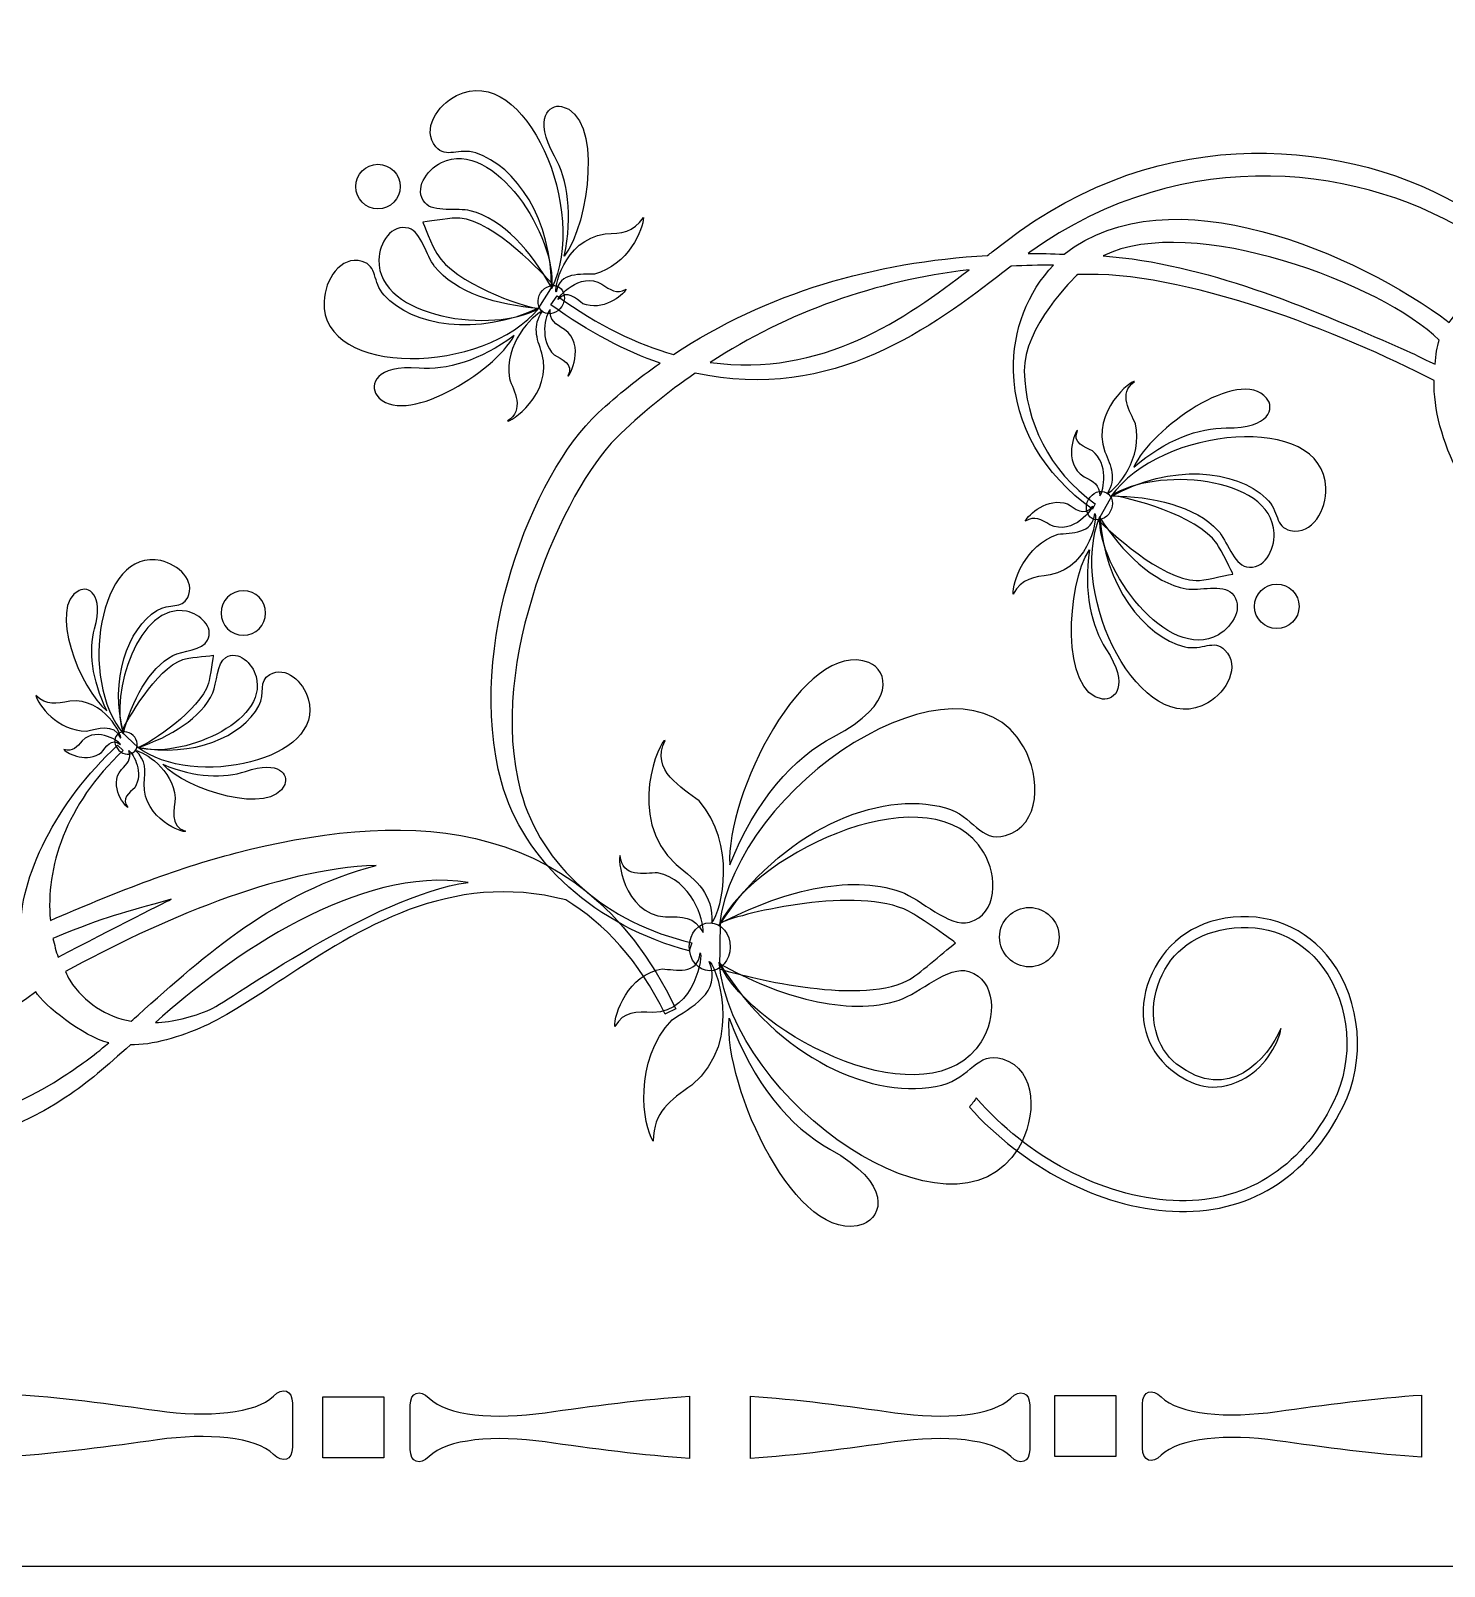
# Model space of a CAD drawing. Header units: millimetres. Extents: x -106 to 106, y -106 to 106.
# Drawn here: x -83.36 to -58.13, y -105.66 to -78.25 of the extents above; entities that cross this region are included whole.
import ezdxf

# ---------------------------------------------------------------- set-up
doc = ezdxf.new("R2010")
doc.units = ezdxf.units.MM
doc.header["$MEASUREMENT"] = 0
doc.layers.add('layer 1', color=7, linetype='Continuous')

msp = doc.modelspace()

# ---------------------------------------------------------------- linework, layer by layer
at = {"layer": 'layer 1', "color": 7}
msp.add_open_spline([(105.6569, -105.6569), (105.6569, -105.6569), (-106.0097, -105.6569), (-106.0097, -105.6569), (-106.0097, -105.6569), (-106.0097, -105.6569), (-106.0097, 106.0097), (-106.0097, 106.0097), (-106.0097, 106.0097), (-106.0097, 106.0097), (105.6569, 106.0097), (105.6569, 106.0097), (105.6569, 106.0097), (105.6569, 106.0097), (105.6569, -105.6569), (105.6569, -105.6569)], degree=3, knots=[0, 0, 0, 0, 0.2, 0.2, 0.2, 0.2, 0.4, 0.4, 0.4, 0.4, 0.6, 0.6, 0.6, 0.6, 1, 1, 1, 1], dxfattribs=at)
at = {"layer": 'layer 1', "color": 250}
for points, knots in [([(-74.0686, -82.8569), (-73.3783, -81.4954), (-74.5372, -78.79), (-75.76, -79.4097), (-75.76, -79.4097), (-76.1045, -79.5834), (-76.3896, -80.0192), (-76.129, -80.3251), (-76.129, -80.3251), (-75.9397, -80.548), (-75.7249, -80.3334), (-75.4165, -80.4347), (-75.4165, -80.4347), (-74.7029, -80.6655), (-74.0493, -81.6311), (-74.0686, -82.8569)], [0, 0, 0, 0, 0.2, 0.2, 0.2, 0.2, 0.4, 0.4, 0.4, 0.4, 0.6, 0.6, 0.6, 0.6, 1, 1, 1, 1]), ([(-73.8392, -82.2792), (-73.3857, -81.6883), (-73.1448, -79.7605), (-73.8868, -79.6051), (-73.8868, -79.6051), (-74.1022, -79.5599), (-74.3954, -79.8018), (-74.0113, -80.4926), (-74.0113, -80.4926), (-73.7765, -80.9142), (-73.6806, -81.5412), (-73.8392, -82.2792)], [0, 0, 0, 0, 0.25, 0.25, 0.25, 0.25, 0.5, 0.5, 0.5, 0.5, 1, 1, 1, 1]), ([(-46.6119, -83.1618), (-46.6774, -83.1291), (-46.7416, -83.0963), (-46.804, -83.0633), (-46.804, -83.0633), (-47.2713, -84.0269), (-47.8815, -84.6777), (-48.5756, -85.1024), (-48.5756, -85.1024), (-50.6378, -85.6402), (-52.2839, -84.5674), (-53.6086, -83.7016), (-53.6086, -83.7016), (-54.0695, -83.3995), (-54.6605, -83.0102), (-55.0286, -82.8483), (-55.0286, -82.8483), (-55.4593, -82.6585), (-55.9603, -82.5031), (-56.3462, -82.5186), (-56.3462, -82.5186), (-56.7741, -82.1345), (-57.101, -81.8434), (-57.4977, -81.5819), (-57.4977, -81.5819), (-59.5348, -80.238), (-62.8645, -79.7935), (-65.711, -81.832), (-65.711, -81.832), (-65.711, -81.832), (-66.1992, -82.1982), (-66.1992, -82.1982), (-66.1992, -82.1982), (-66.2255, -82.2192), (-66.2547, -82.242), (-66.2822, -82.2633), (-66.2822, -82.2633), (-68.3122, -82.3829), (-70.2139, -82.9234), (-71.8888, -84.032), (-71.8888, -84.032), (-72.5368, -83.8474), (-73.227, -83.5194), (-73.9653, -82.9875), (-73.9653, -82.9875), (-73.9653, -82.9875), (-74.078, -83.1432), (-74.078, -83.1432), (-74.078, -83.1432), (-73.3906, -83.6393), (-72.7405, -83.9724), (-72.1258, -84.1857), (-72.1258, -84.1857), (-72.507, -84.4537), (-72.8792, -84.7435), (-73.2341, -85.0745), (-73.2341, -85.0745), (-74.4047, -86.168), (-75.6152, -89.2417), (-74.9604, -91.6581), (-74.9604, -91.6581), (-74.5778, -93.0706), (-73.253, -94.2468), (-71.6102, -94.6732), (-71.6102, -94.6732), (-71.6102, -94.6732), (-71.5625, -94.5286), (-71.5625, -94.5286), (-71.5625, -94.5286), (-73.0735, -94.182), (-74.2535, -93.1674), (-74.6171, -91.8269), (-74.6171, -91.8269), (-75.2431, -89.5159), (-73.828, -86.4353), (-72.9125, -85.5244), (-72.9125, -85.5244), (-72.472, -85.0866), (-71.9954, -84.7086), (-71.5007, -84.3634), (-71.5007, -84.3634), (-69.0479, -84.9068), (-67.2201, -83.5015), (-66.009, -82.5682), (-66.009, -82.5682), (-66.009, -82.5682), (-65.8593, -82.4555), (-65.8593, -82.4555), (-65.8593, -82.4555), (-65.6104, -82.4414), (-65.3586, -82.438), (-65.1059, -82.4387), (-65.1059, -82.4387), (-65.56, -82.9086), (-65.8363, -83.6003), (-65.8185, -84.3279), (-65.8185, -84.3279), (-65.7952, -85.3009), (-65.2892, -86.1573), (-64.4081, -86.7943), (-64.4081, -86.7943), (-64.4081, -86.7943), (-64.36, -86.6985), (-64.36, -86.6985), (-64.36, -86.6985), (-65.1905, -86.0967), (-65.6032, -85.2337), (-65.6259, -84.3228), (-65.6259, -84.3228), (-65.6445, -83.5576), (-64.7316, -82.6461), (-64.6699, -82.6065), (-64.6699, -82.6065), (-62.7965, -82.5186), (-59.9567, -83.641), (-58.3075, -84.4975), (-58.3075, -84.4975), (-58.3411, -85.5086), (-57.6667, -86.846), (-56.5805, -87.8619), (-56.5805, -87.8619), (-56.5805, -87.8619), (-56.4782, -87.7675), (-56.4782, -87.7675), (-56.4782, -87.7675), (-57.5113, -86.8019), (-57.8648, -85.6667), (-57.7764, -84.7376), (-57.7764, -84.7376), (-56.6881, -85.2047), (-55.5464, -85.6643), (-54.4569, -85.943), (-54.4569, -85.943), (-51.7589, -86.6327), (-48.3789, -86.8539), (-46.6119, -83.1618)], [0, 0, 0, 0, 0.0285714, 0.0285714, 0.0285714, 0.0285714, 0.0571429, 0.0571429, 0.0571429, 0.0571429, 0.0857143, 0.0857143, 0.0857143, 0.0857143, 0.1142857, 0.1142857, 0.1142857, 0.1142857, 0.1428571, 0.1428571, 0.1428571, 0.1428572, 0.1714286, 0.1714286, 0.1714286, 0.1714286, 0.2, 0.2, 0.2, 0.2, 0.2285714, 0.2285714, 0.2285714, 0.2285714, 0.2571429, 0.2571429, 0.2571429, 0.2571429, 0.2857143, 0.2857143, 0.2857143, 0.2857143, 0.3142857, 0.3142857, 0.3142857, 0.3142857, 0.3428571, 0.3428571, 0.3428571, 0.3428572, 0.3714286, 0.3714286, 0.3714286, 0.3714286, 0.4, 0.4, 0.4, 0.4, 0.4285714, 0.4285714, 0.4285714, 0.4285714, 0.4571429, 0.4571429, 0.4571429, 0.4571429, 0.4857143, 0.4857143, 0.4857143, 0.4857143, 0.5142857, 0.5142857, 0.5142857, 0.5142857, 0.5428571, 0.5428571, 0.5428571, 0.5428572, 0.5714286, 0.5714286, 0.5714286, 0.5714286, 0.6, 0.6, 0.6, 0.6, 0.6285714, 0.6285714, 0.6285714, 0.6285714, 0.6571429, 0.6571429, 0.6571429, 0.6571429, 0.6857143, 0.6857143, 0.6857143, 0.6857143, 0.7142857, 0.7142857, 0.7142857, 0.7142857, 0.7428571, 0.7428571, 0.7428571, 0.7428572, 0.7714286, 0.7714286, 0.7714286, 0.7714286, 0.8, 0.8, 0.8, 0.8, 0.8285714, 0.8285714, 0.8285714, 0.8285714, 0.8571429, 0.8571429, 0.8571429, 0.8571429, 0.8857143, 0.8857143, 0.8857143, 0.8857143, 0.9142857, 0.9142857, 0.9142857, 0.9142857, 0.9428571, 0.9428571, 0.9428571, 0.9428572, 1, 1, 1, 1]), ([(-74.0628, -82.8428), (-73.9674, -81.9426), (-75.0872, -80.1546), (-76.0306, -80.6066), (-76.0306, -80.6066), (-76.3054, -80.7382), (-76.5288, -81.0851), (-76.3226, -81.3276), (-76.3226, -81.3276), (-76.1736, -81.5033), (-75.7399, -81.411), (-75.5151, -81.4651), (-75.5151, -81.4651), (-74.9358, -81.6087), (-74.4166, -82.1993), (-74.0628, -82.8428)], [0, 0, 0, 0, 0.2, 0.2, 0.2, 0.2, 0.4, 0.4, 0.4, 0.4, 0.6, 0.6, 0.6, 0.6, 1, 1, 1, 1]), ([(-56.7348, -82.5534), (-56.7348, -82.5534), (-56.7348, -82.5534), (-56.7348, -82.5534), (-56.7348, -82.5534), (-57.1899, -82.6629), (-57.9012, -83.23), (-58.0381, -83.4594), (-58.0381, -83.4594), (-59.6737, -82.2364), (-63.0402, -80.7547), (-64.9148, -82.2426), (-64.9148, -82.2426), (-65.1286, -82.2364), (-65.3446, -82.2254), (-65.5565, -82.2272), (-65.5565, -82.2272), (-65.5565, -82.2272), (-65.5267, -82.2051), (-65.5267, -82.2051), (-65.5267, -82.2051), (-62.7542, -80.2207), (-59.5131, -80.652), (-57.532, -81.9598), (-57.532, -81.9598), (-57.2535, -82.1441), (-57.0323, -82.2943), (-56.7348, -82.5534)], [0, 0, 0, 0, 0.125, 0.125, 0.125, 0.125, 0.25, 0.25, 0.25, 0.25, 0.375, 0.375, 0.375, 0.375, 0.5, 0.5, 0.5, 0.5, 0.625, 0.625, 0.625, 0.625, 0.75, 0.75, 0.75, 0.75, 1, 1, 1, 1]), ([(-76.7663, -81.0341), (-76.7663, -80.8147), (-76.9441, -80.6366), (-77.1637, -80.6366), (-77.1637, -80.6366), (-77.3833, -80.6366), (-77.5615, -80.8147), (-77.5615, -81.0341), (-77.5615, -81.0341), (-77.5615, -81.2532), (-77.3833, -81.4317), (-77.1637, -81.4317), (-77.1637, -81.4317), (-76.9441, -81.4317), (-76.7663, -81.2532), (-76.7663, -81.0341)], [0, 0, 0, 0, 0.2, 0.2, 0.2, 0.2, 0.4, 0.4, 0.4, 0.4, 0.6, 0.6, 0.6, 0.6, 1, 1, 1, 1]), ([(-74.3046, -83.2145), (-74.5992, -83.1683), (-75.7908, -82.7636), (-76.1145, -82.2306), (-76.1145, -82.2306), (-76.1827, -82.1179), (-76.3662, -81.6739), (-76.3629, -81.669), (-76.3629, -81.669), (-76.175, -81.6497), (-75.8396, -81.5857), (-75.7016, -81.5981), (-75.7016, -81.5981), (-75.0832, -81.6577), (-74.2082, -82.5954), (-74.0335, -82.7935), (-74.0335, -82.7935), (-74.0335, -82.7935), (-74.3046, -83.2145), (-74.3046, -83.2145)], [0, 0, 0, 0, 0.1666667, 0.1666667, 0.1666667, 0.1666667, 0.3333333, 0.3333333, 0.3333333, 0.3333333, 0.5, 0.5, 0.5, 0.5, 0.6666667, 0.6666667, 0.6666667, 0.6666667, 1, 1, 1, 1]), ([(-73.9815, -82.9199), (-73.9269, -82.5527), (-73.5322, -82.6065), (-73.3012, -82.5954), (-73.3012, -82.5954), (-72.6987, -82.4459), (-72.4219, -81.7841), (-72.4257, -81.5867), (-72.4257, -81.5867), (-72.6023, -81.8565), (-72.8117, -81.8637), (-73.1078, -81.8809), (-73.1078, -81.8809), (-73.8643, -81.9781), (-74.0328, -82.9107), (-73.9815, -82.9199)], [0, 0, 0, 0, 0.2, 0.2, 0.2, 0.2, 0.4, 0.4, 0.4, 0.4, 0.6, 0.6, 0.6, 0.6, 1, 1, 1, 1]), ([(-64.217, -82.2705), (-64.217, -82.2705), (-64.217, -82.2705), (-64.217, -82.2705), (-64.217, -82.2705), (-62.6306, -81.4916), (-59.2265, -82.7835), (-58.2193, -83.773), (-58.2193, -83.773), (-58.2589, -83.8928), (-58.2767, -84.0427), (-58.2899, -84.2015), (-58.2899, -84.2015), (-58.5643, -84.0851), (-58.6308, -84.0341), (-58.9014, -83.917), (-58.9014, -83.917), (-60.6092, -83.1752), (-62.3743, -82.4132), (-64.217, -82.2705)], [0, 0, 0, 0, 0.1666667, 0.1666667, 0.1666667, 0.1666667, 0.3333333, 0.3333333, 0.3333333, 0.3333333, 0.5, 0.5, 0.5, 0.5, 0.6666667, 0.6666667, 0.6666667, 0.6666667, 1, 1, 1, 1]), ([(-74.2989, -83.2097), (-75.0794, -83.6699), (-77.1708, -83.3899), (-77.1491, -82.3433), (-77.1491, -82.3433), (-77.143, -82.0401), (-76.9198, -81.6918), (-76.6137, -81.7796), (-76.6137, -81.7796), (-76.3917, -81.8427), (-76.2975, -82.2757), (-76.1541, -82.4583), (-76.1541, -82.4583), (-75.7841, -82.9265), (-75.0307, -83.1539), (-74.2989, -83.2097)], [0, 0, 0, 0, 0.2, 0.2, 0.2, 0.2, 0.4, 0.4, 0.4, 0.4, 0.6, 0.6, 0.6, 0.6, 1, 1, 1, 1]), ([(-74.2884, -83.199), (-75.2422, -84.3907), (-78.1847, -84.4551), (-78.1271, -83.0853), (-78.1271, -83.0853), (-78.1111, -82.6998), (-77.8329, -82.2602), (-77.4464, -82.3708), (-77.4464, -82.3708), (-77.1649, -82.4504), (-77.271, -82.7353), (-77.0523, -82.974), (-77.0523, -82.974), (-76.5465, -83.5277), (-75.3966, -83.7237), (-74.2884, -83.199)], [0, 0, 0, 0, 0.2, 0.2, 0.2, 0.2, 0.4, 0.4, 0.4, 0.4, 0.6, 0.6, 0.6, 0.6, 1, 1, 1, 1]), ([(-73.9472, -83.0522), (-73.7951, -82.8555), (-73.6215, -83.0405), (-73.5043, -83.1249), (-73.5043, -83.1249), (-73.1598, -83.2689), (-72.7978, -82.9851), (-72.7326, -82.8659), (-72.7326, -82.8659), (-72.9106, -82.9575), (-73.015, -82.88), (-73.1657, -82.7746), (-73.1657, -82.7746), (-73.5689, -82.5389), (-73.9699, -83.0268), (-73.9472, -83.0522)], [0, 0, 0, 0, 0.2, 0.2, 0.2, 0.2, 0.4, 0.4, 0.4, 0.4, 0.6, 0.6, 0.6, 0.6, 1, 1, 1, 1]), ([(-66.6121, -82.5186), (-66.6121, -82.5186), (-66.6121, -82.5186), (-66.6121, -82.5186), (-66.6121, -82.5186), (-67.7249, -83.3792), (-69.2514, -84.453), (-71.2313, -84.1719), (-71.2313, -84.1719), (-69.8507, -83.2721), (-68.2864, -82.7198), (-66.6121, -82.5186)], [0, 0, 0, 0, 0.25, 0.25, 0.25, 0.25, 0.5, 0.5, 0.5, 0.5, 1, 1, 1, 1]), ([(-74.2135, -83.2731), (-74.1098, -83.3396), (-73.9627, -83.2955), (-73.8838, -83.1739), (-73.8838, -83.1739), (-73.8058, -83.0522), (-73.8268, -82.899), (-73.9298, -82.8325), (-73.9298, -82.8325), (-74.0335, -82.766), (-74.1815, -82.8108), (-74.2597, -82.931), (-74.2597, -82.931), (-74.3372, -83.0529), (-74.317, -83.2066), (-74.2135, -83.2731)], [0, 0, 0, 0, 0.2, 0.2, 0.2, 0.2, 0.4, 0.4, 0.4, 0.4, 0.6, 0.6, 0.6, 0.6, 1, 1, 1, 1]), ([(-74.8531, -85.2171), (-74.5372, -85.0245), (-74.7382, -84.6804), (-74.8174, -84.4613), (-74.8174, -84.4613), (-74.9127, -83.8446), (-74.4125, -83.3323), (-74.229, -83.2603), (-74.229, -83.2603), (-74.4087, -83.5277), (-74.3341, -83.7251), (-74.2359, -84.0059), (-74.2359, -84.0059), (-74.0333, -84.7455), (-74.8231, -85.2616), (-74.8531, -85.2171)], [0, 0, 0, 0, 0.2, 0.2, 0.2, 0.2, 0.4, 0.4, 0.4, 0.4, 0.6, 0.6, 0.6, 0.6, 1, 1, 1, 1]), ([(-73.7729, -84.4148), (-73.6547, -84.1953), (-73.8943, -84.1113), (-74.0178, -84.0375), (-74.0178, -84.0375), (-74.2898, -83.7795), (-74.1753, -83.333), (-74.0924, -83.2255), (-74.0924, -83.2255), (-74.1041, -83.4253), (-73.9916, -83.4898), (-73.8345, -83.5855), (-73.8345, -83.5855), (-73.4559, -83.8598), (-73.7401, -84.4244), (-73.7729, -84.4148)], [0, 0, 0, 0, 0.2, 0.2, 0.2, 0.2, 0.4, 0.4, 0.4, 0.4, 0.6, 0.6, 0.6, 0.6, 1, 1, 1, 1]), ([(-74.7309, -83.693), (-75.0813, -84.35), (-76.7374, -85.3677), (-77.1851, -84.7562), (-77.1851, -84.7562), (-77.3153, -84.5788), (-77.2168, -84.2119), (-76.429, -84.2763), (-76.429, -84.2763), (-75.9481, -84.3159), (-75.338, -84.143), (-74.7309, -83.693)], [0, 0, 0, 0, 0.25, 0.25, 0.25, 0.25, 0.5, 0.5, 0.5, 0.5, 1, 1, 1, 1]), ([(-79.6926, -92.9249), (-80.7821, -93.2032), (-81.924, -93.6625), (-83.0121, -94.1296), (-83.0121, -94.1296), (-83.1006, -93.2005), (-82.7472, -92.0656), (-81.7137, -91.0993), (-81.7137, -91.0993), (-81.7137, -91.0993), (-81.8161, -91.0056), (-81.8161, -91.0056), (-81.8161, -91.0056), (-82.9026, -92.0215), (-83.5767, -93.3586), (-83.5435, -94.3697), (-83.5435, -94.3697), (-85.1923, -95.2258), (-88.0323, -96.3493), (-89.9056, -96.2611), (-89.9056, -96.2611), (-89.9672, -96.2215), (-90.8802, -95.3099), (-90.8616, -94.544), (-90.8616, -94.544), (-90.8392, -93.6335), (-90.4263, -92.7709), (-89.5959, -92.1694), (-89.5959, -92.1694), (-89.5959, -92.1694), (-89.6437, -92.0729), (-89.6437, -92.0729), (-89.6437, -92.0729), (-90.5248, -92.7106), (-91.0309, -93.567), (-91.0545, -94.5396), (-91.0545, -94.5396), (-91.0719, -95.2668), (-90.796, -95.9586), (-90.3417, -96.4285), (-90.3417, -96.4285), (-90.5944, -96.4296), (-90.8463, -96.4261), (-91.095, -96.4116), (-91.095, -96.4116), (-91.095, -96.4116), (-91.2447, -96.299), (-91.2447, -96.299), (-91.2447, -96.299), (-92.4558, -95.3657), (-94.2838, -93.9608), (-96.7363, -94.5044), (-96.7363, -94.5044), (-97.2314, -94.1589), (-97.7079, -93.7809), (-98.1485, -93.3428), (-98.1485, -93.3428), (-99.0637, -92.4319), (-100.4791, -89.3513), (-99.8528, -87.0399), (-99.8528, -87.0399), (-99.4891, -85.6994), (-98.3094, -84.6859), (-96.7982, -84.3393), (-96.7982, -84.3393), (-96.7982, -84.3393), (-96.8462, -84.1943), (-96.8462, -84.1943), (-96.8462, -84.1943), (-98.4887, -84.6204), (-99.8138, -85.7973), (-100.1961, -87.2094), (-100.1961, -87.2094), (-100.8511, -89.6262), (-99.6404, -92.6995), (-98.4698, -93.7923), (-98.4698, -93.7923), (-98.1149, -94.1241), (-97.7426, -94.4138), (-97.3616, -94.6815), (-97.3616, -94.6815), (-97.9764, -94.8948), (-98.6265, -95.2289), (-99.3136, -95.724), (-99.3136, -95.724), (-99.3136, -95.724), (-99.2013, -95.88), (-99.2013, -95.88), (-99.2013, -95.88), (-98.4628, -95.3481), (-97.7725, -95.0205), (-97.1244, -94.8352), (-97.1244, -94.8352), (-95.4496, -95.9445), (-93.5481, -96.4843), (-91.5181, -96.6039), (-91.5181, -96.6039), (-91.4906, -96.6252), (-91.4614, -96.6476), (-91.4348, -96.6686), (-91.4348, -96.6686), (-91.4348, -96.6686), (-90.9467, -97.0352), (-90.9467, -97.0352), (-90.9467, -97.0352), (-88.1002, -99.074), (-84.7705, -98.6296), (-82.7336, -97.2857), (-82.7336, -97.2857), (-82.3365, -97.0242), (-82.0101, -96.7327), (-81.582, -96.3493), (-81.582, -96.3493), (-81.1962, -96.3637), (-80.6949, -96.2094), (-80.2643, -96.0189), (-80.2643, -96.0189), (-79.8965, -95.8573), (-79.3053, -95.468), (-78.8441, -95.1655), (-78.8441, -95.1655), (-77.5196, -94.2995), (-75.8737, -93.2273), (-73.8115, -93.7648), (-73.8115, -93.7648), (-73.1171, -94.1895), (-72.5071, -94.8407), (-72.0398, -95.8039), (-72.0398, -95.8039), (-71.9773, -95.7705), (-71.9132, -95.7388), (-71.8476, -95.7057), (-71.8476, -95.7057), (-73.6148, -92.0136), (-76.9945, -92.2344), (-79.6926, -92.9249)], [0, 0, 0, 0, 0.0285714, 0.0285714, 0.0285714, 0.0285714, 0.0571429, 0.0571429, 0.0571429, 0.0571429, 0.0857143, 0.0857143, 0.0857143, 0.0857143, 0.1142857, 0.1142857, 0.1142857, 0.1142857, 0.1428571, 0.1428571, 0.1428571, 0.1428572, 0.1714286, 0.1714286, 0.1714286, 0.1714286, 0.2, 0.2, 0.2, 0.2, 0.2285714, 0.2285714, 0.2285714, 0.2285714, 0.2571429, 0.2571429, 0.2571429, 0.2571429, 0.2857143, 0.2857143, 0.2857143, 0.2857143, 0.3142857, 0.3142857, 0.3142857, 0.3142857, 0.3428571, 0.3428571, 0.3428571, 0.3428572, 0.3714286, 0.3714286, 0.3714286, 0.3714286, 0.4, 0.4, 0.4, 0.4, 0.4285714, 0.4285714, 0.4285714, 0.4285714, 0.4571429, 0.4571429, 0.4571429, 0.4571429, 0.4857143, 0.4857143, 0.4857143, 0.4857143, 0.5142857, 0.5142857, 0.5142857, 0.5142857, 0.5428571, 0.5428571, 0.5428571, 0.5428572, 0.5714286, 0.5714286, 0.5714286, 0.5714286, 0.6, 0.6, 0.6, 0.6, 0.6285714, 0.6285714, 0.6285714, 0.6285714, 0.6571429, 0.6571429, 0.6571429, 0.6571429, 0.6857143, 0.6857143, 0.6857143, 0.6857143, 0.7142857, 0.7142857, 0.7142857, 0.7142857, 0.7428571, 0.7428571, 0.7428571, 0.7428572, 0.7714286, 0.7714286, 0.7714286, 0.7714286, 0.8, 0.8, 0.8, 0.8, 0.8285714, 0.8285714, 0.8285714, 0.8285714, 0.8571429, 0.8571429, 0.8571429, 0.8571429, 0.8857143, 0.8857143, 0.8857143, 0.8857143, 0.9142857, 0.9142857, 0.9142857, 0.9142857, 0.9428571, 0.9428571, 0.9428571, 0.9428572, 1, 1, 1, 1]), ([(-63.6731, -86.0436), (-63.3685, -85.3625), (-61.7882, -84.2329), (-61.2992, -84.8116), (-61.2992, -84.8116), (-61.1562, -84.9788), (-61.2301, -85.3519), (-62.0194, -85.3429), (-62.0194, -85.3429), (-62.5016, -85.337), (-63.0988, -85.5517), (-63.6731, -86.0436)], [0, 0, 0, 0, 0.25, 0.25, 0.25, 0.25, 0.5, 0.5, 0.5, 0.5, 1, 1, 1, 1]), ([(-63.6577, -84.5144), (-63.9595, -84.729), (-63.7342, -85.0576), (-63.64, -85.2712), (-63.64, -85.2712), (-63.5017, -85.8789), (-63.9652, -86.425), (-64.143, -86.5097), (-64.143, -86.5097), (-63.9823, -86.2307), (-64.071, -86.0391), (-64.1885, -85.7659), (-64.1885, -85.7659), (-64.442, -85.0428), (-63.6898, -84.4723), (-63.6577, -84.5144)], [0, 0, 0, 0, 0.2, 0.2, 0.2, 0.2, 0.4, 0.4, 0.4, 0.4, 0.6, 0.6, 0.6, 0.6, 1, 1, 1, 1]), ([(-64.0789, -86.5676), (-63.2109, -85.3119), (-60.2801, -85.0425), (-60.2423, -86.4122), (-60.2423, -86.4122), (-60.2316, -86.7981), (-60.4781, -87.2559), (-60.8713, -87.1722), (-60.8713, -87.1722), (-61.1581, -87.1126), (-61.0711, -86.8219), (-61.3066, -86.5986), (-61.3066, -86.5986), (-61.8499, -86.0819), (-63.01, -85.9668), (-64.0789, -86.5676)], [0, 0, 0, 0, 0.2, 0.2, 0.2, 0.2, 0.4, 0.4, 0.4, 0.4, 0.6, 0.6, 0.6, 0.6, 1, 1, 1, 1]), ([(-64.6785, -85.3904), (-64.7815, -85.6175), (-64.5371, -85.6853), (-64.4081, -85.7494), (-64.4081, -85.7494), (-64.1187, -85.9875), (-64.2016, -86.4419), (-64.2761, -86.5545), (-64.2761, -86.5545), (-64.2787, -86.355), (-64.3959, -86.2975), (-64.559, -86.2135), (-64.559, -86.2135), (-64.9557, -85.9668), (-64.7124, -85.3832), (-64.6785, -85.3904)], [0, 0, 0, 0, 0.2, 0.2, 0.2, 0.2, 0.4, 0.4, 0.4, 0.4, 0.6, 0.6, 0.6, 0.6, 1, 1, 1, 1]), ([(-64.0696, -86.5545), (-63.3236, -86.0429), (-61.2176, -86.1763), (-61.1657, -87.2205), (-61.1657, -87.2205), (-61.1507, -87.5243), (-61.3492, -87.8867), (-61.6603, -87.8206), (-61.6603, -87.8206), (-61.8865, -87.7734), (-62.0108, -87.3479), (-62.1663, -87.1757), (-62.1663, -87.1757), (-62.5688, -86.7344), (-63.3356, -86.56), (-64.0696, -86.5545)], [0, 0, 0, 0, 0.2, 0.2, 0.2, 0.2, 0.4, 0.4, 0.4, 0.4, 0.6, 0.6, 0.6, 0.6, 1, 1, 1, 1]), ([(-64.4091, -86.7371), (-64.5469, -86.9438), (-64.734, -86.7719), (-64.8563, -86.6961), (-64.8563, -86.6961), (-65.2108, -86.5755), (-65.5518, -86.8853), (-65.6089, -87.0086), (-65.6089, -87.0086), (-65.4369, -86.9049), (-65.3269, -86.9748), (-65.1691, -87.0685), (-65.1691, -87.0685), (-64.751, -87.2763), (-64.3855, -86.7612), (-64.4091, -86.7371)], [0, 0, 0, 0, 0.2, 0.2, 0.2, 0.2, 0.4, 0.4, 0.4, 0.4, 0.6, 0.6, 0.6, 0.6, 1, 1, 1, 1]), ([(-64.159, -86.4987), (-64.2672, -86.4405), (-64.411, -86.4946), (-64.4814, -86.621), (-64.4814, -86.621), (-64.5505, -86.7478), (-64.5193, -86.8994), (-64.4119, -86.9579), (-64.4119, -86.9579), (-64.3032, -87.0176), (-64.159, -86.9624), (-64.0898, -86.8363), (-64.0898, -86.8363), (-64.02, -86.7096), (-64.0515, -86.558), (-64.159, -86.4987)], [0, 0, 0, 0, 0.2, 0.2, 0.2, 0.2, 0.4, 0.4, 0.4, 0.4, 0.6, 0.6, 0.6, 0.6, 1, 1, 1, 1]), ([(-64.0646, -86.5511), (-63.7675, -86.5769), (-62.55, -86.8963), (-62.1905, -87.4051), (-62.1905, -87.4051), (-62.1138, -87.5133), (-61.8997, -87.9433), (-61.903, -87.9495), (-61.903, -87.9495), (-62.089, -87.9805), (-62.4189, -88.0687), (-62.5579, -88.0652), (-62.5579, -88.0652), (-63.179, -88.0497), (-64.1171, -87.1747), (-64.3051, -86.9897), (-64.3051, -86.9897), (-64.3051, -86.9897), (-64.0646, -86.5511), (-64.0646, -86.5511)], [0, 0, 0, 0, 0.1666667, 0.1666667, 0.1666667, 0.1666667, 0.3333333, 0.3333333, 0.3333333, 0.3333333, 0.5, 0.5, 0.5, 0.5, 0.6666667, 0.6666667, 0.6666667, 0.6666667, 1, 1, 1, 1]), ([(-64.3667, -86.8674), (-64.3957, -87.237), (-64.792, -87.2105), (-65.022, -87.238), (-65.022, -87.238), (-65.612, -87.4296), (-65.8433, -88.1093), (-65.8247, -88.3057), (-65.8247, -88.3057), (-65.6681, -88.0249), (-65.4593, -88.0025), (-65.1655, -87.9653), (-65.1655, -87.9653), (-64.4169, -87.8147), (-64.314, -86.8732), (-64.3667, -86.8674)], [0, 0, 0, 0, 0.2, 0.2, 0.2, 0.2, 0.4, 0.4, 0.4, 0.4, 0.6, 0.6, 0.6, 0.6, 1, 1, 1, 1]), ([(-64.2748, -86.9245), (-64.8682, -88.3305), (-63.523, -90.9481), (-62.3462, -90.2449), (-62.3462, -90.2449), (-62.0151, -90.0468), (-61.7609, -89.5924), (-62.043, -89.3054), (-62.043, -89.3054), (-62.2473, -89.097), (-62.4454, -89.3247), (-62.761, -89.2465), (-62.761, -89.2465), (-63.4879, -89.0653), (-64.2083, -88.1479), (-64.2748, -86.9245)], [0, 0, 0, 0, 0.2, 0.2, 0.2, 0.2, 0.4, 0.4, 0.4, 0.4, 0.6, 0.6, 0.6, 0.6, 1, 1, 1, 1]), ([(-64.2799, -86.9386), (-64.3116, -87.8423), (-63.0698, -89.5487), (-62.1605, -89.0319), (-62.1605, -89.0319), (-61.8954, -88.8814), (-61.6968, -88.5193), (-61.9187, -88.2922), (-61.9187, -88.2922), (-62.0808, -88.1269), (-62.5066, -88.2495), (-62.7353, -88.2113), (-62.7353, -88.2113), (-63.3224, -88.1086), (-63.882, -87.555), (-64.2799, -86.9386)], [0, 0, 0, 0, 0.2, 0.2, 0.2, 0.2, 0.4, 0.4, 0.4, 0.4, 0.6, 0.6, 0.6, 0.6, 1, 1, 1, 1]), ([(-81.7033, -90.8075), (-82.5279, -89.8563), (-82.1419, -87.4592), (-81.0389, -87.71), (-81.0389, -87.71), (-80.7289, -87.781), (-80.4131, -88.0717), (-80.5604, -88.3687), (-80.5604, -88.3687), (-80.6681, -88.5854), (-80.8815, -88.4569), (-81.1089, -88.5992), (-81.1089, -88.5992), (-81.6334, -88.9268), (-81.964, -89.8305), (-81.7033, -90.8075)], [0, 0, 0, 0, 0.2, 0.2, 0.2, 0.2, 0.4, 0.4, 0.4, 0.4, 0.6, 0.6, 0.6, 0.6, 1, 1, 1, 1]), ([(-64.4635, -87.5157), (-64.8738, -88.1372), (-64.9791, -90.0775), (-64.2289, -90.1809), (-64.2289, -90.1809), (-64.0114, -90.2101), (-63.7358, -89.9476), (-64.1674, -89.2868), (-64.1674, -89.2868), (-64.4301, -88.8838), (-64.57, -88.2647), (-64.4635, -87.5157)], [0, 0, 0, 0, 0.25, 0.25, 0.25, 0.25, 0.5, 0.5, 0.5, 0.5, 1, 1, 1, 1]), ([(-82.0024, -90.3913), (-82.4831, -90.01), (-83.0621, -88.5151), (-82.4998, -88.2416), (-82.4998, -88.2416), (-82.3362, -88.1627), (-82.0533, -88.2974), (-82.2227, -88.9268), (-82.2227, -88.9268), (-82.3262, -89.3103), (-82.2769, -89.8315), (-82.0024, -90.3913)], [0, 0, 0, 0, 0.25, 0.25, 0.25, 0.25, 0.5, 0.5, 0.5, 0.5, 1, 1, 1, 1]), ([(-60.7199, -88.5265), (-60.7199, -88.307), (-60.8982, -88.1293), (-61.1177, -88.1293), (-61.1177, -88.1293), (-61.3375, -88.1293), (-61.5154, -88.307), (-61.5154, -88.5265), (-61.5154, -88.5265), (-61.5154, -88.746), (-61.3375, -88.9241), (-61.1177, -88.9241), (-61.1177, -88.9241), (-60.8982, -88.9241), (-60.7199, -88.746), (-60.7199, -88.5265)], [0, 0, 0, 0, 0.2, 0.2, 0.2, 0.2, 0.4, 0.4, 0.4, 0.4, 0.6, 0.6, 0.6, 0.6, 1, 1, 1, 1]), ([(-81.7107, -90.7985), (-81.9672, -90.0968), (-81.4286, -88.4404), (-80.5825, -88.6133), (-80.5825, -88.6133), (-80.337, -88.6643), (-80.0886, -88.8976), (-80.2045, -89.1321), (-80.2045, -89.1321), (-80.2888, -89.3034), (-80.6548, -89.3158), (-80.8238, -89.4047), (-80.8238, -89.4047), (-81.2584, -89.6355), (-81.5564, -90.2122), (-81.7107, -90.7985)], [0, 0, 0, 0, 0.2, 0.2, 0.2, 0.2, 0.4, 0.4, 0.4, 0.4, 0.6, 0.6, 0.6, 0.6, 1, 1, 1, 1]), ([(-79.1698, -88.6447), (-79.1698, -88.8638), (-79.3478, -89.0419), (-79.5675, -89.0419), (-79.5675, -89.0419), (-79.787, -89.0419), (-79.9649, -88.8638), (-79.9649, -88.6447), (-79.9649, -88.6447), (-79.9649, -88.4249), (-79.787, -88.2467), (-79.5675, -88.2467), (-79.5675, -88.2467), (-79.3478, -88.2467), (-79.1698, -88.4249), (-79.1698, -88.6447)], [0, 0, 0, 0, 0.2, 0.2, 0.2, 0.2, 0.4, 0.4, 0.4, 0.4, 0.6, 0.6, 0.6, 0.6, 1, 1, 1, 1]), ([(-81.448, -91.0452), (-80.7315, -91.256), (-79.1129, -90.6129), (-79.3396, -89.7805), (-79.3396, -89.7805), (-79.4056, -89.538), (-79.6536, -89.3051), (-79.881, -89.4363), (-79.881, -89.4363), (-80.0462, -89.5311), (-80.0356, -89.897), (-80.1137, -90.0716), (-80.1137, -90.0716), (-80.3162, -90.5198), (-80.8729, -90.8543), (-81.448, -91.0452)], [0, 0, 0, 0, 0.2, 0.2, 0.2, 0.2, 0.4, 0.4, 0.4, 0.4, 0.6, 0.6, 0.6, 0.6, 1, 1, 1, 1]), ([(-71.0661, -94.2106), (-70.7779, -91.7273), (-66.7478, -89.0801), (-65.638, -91.0332), (-65.638, -91.0332), (-65.3255, -91.5816), (-65.3296, -92.4346), (-65.962, -92.6162), (-65.962, -92.6162), (-66.4224, -92.7485), (-66.5225, -92.2627), (-67.0334, -92.1208), (-67.0334, -92.1208), (-68.2172, -91.7921), (-69.9838, -92.519), (-71.0661, -94.2106)], [0, 0, 0, 0, 0.2, 0.2, 0.2, 0.2, 0.4, 0.4, 0.4, 0.4, 0.6, 0.6, 0.6, 0.6, 1, 1, 1, 1]), ([(-70.8818, -93.1398), (-70.9665, -91.9213), (-69.5511, -89.0719), (-68.3984, -89.5304), (-68.3984, -89.5304), (-68.0633, -89.6644), (-67.8816, -90.2597), (-69.0309, -90.8543), (-69.0309, -90.8543), (-69.7325, -91.2175), (-70.4304, -91.9878), (-70.8818, -93.1398)], [0, 0, 0, 0, 0.25, 0.25, 0.25, 0.25, 0.5, 0.5, 0.5, 0.5, 1, 1, 1, 1]), ([(-81.4427, -91.0462), (-81.2162, -90.9512), (-80.3429, -90.3886), (-80.1907, -89.898), (-80.1907, -89.898), (-80.1591, -89.7933), (-80.1006, -89.4012), (-80.1048, -89.3981), (-80.1048, -89.3981), (-80.2588, -89.4202), (-80.5401, -89.436), (-80.6474, -89.4729), (-80.6474, -89.4729), (-81.1313, -89.6451), (-81.6437, -90.5698), (-81.7436, -90.7641), (-81.7436, -90.7641), (-81.7436, -90.7641), (-81.4427, -91.0462), (-81.4427, -91.0462)], [0, 0, 0, 0, 0.1666667, 0.1666667, 0.1666667, 0.1666667, 0.3333333, 0.3333333, 0.3333333, 0.3333333, 0.5, 0.5, 0.5, 0.5, 0.6666667, 0.6666667, 0.6666667, 0.6666667, 1, 1, 1, 1]), ([(-81.4582, -91.0376), (-80.4565, -91.8007), (-78.0873, -91.2633), (-78.4089, -90.1791), (-78.4089, -90.1791), (-78.4983, -89.8732), (-78.8096, -89.5769), (-79.0966, -89.7426), (-79.0966, -89.7426), (-79.3055, -89.8629), (-79.1641, -90.0689), (-79.2912, -90.3042), (-79.2912, -90.3042), (-79.5856, -90.8485), (-80.4667, -91.2368), (-81.4582, -91.0376)], [0, 0, 0, 0, 0.2, 0.2, 0.2, 0.2, 0.4, 0.4, 0.4, 0.4, 0.6, 0.6, 0.6, 0.6, 1, 1, 1, 1]), ([(-81.7605, -90.8761), (-81.8778, -90.5932), (-82.1817, -90.7155), (-82.3696, -90.7524), (-82.3696, -90.7524), (-82.8814, -90.7534), (-83.236, -90.2787), (-83.2719, -90.1195), (-83.2719, -90.1195), (-83.0769, -90.3004), (-82.9079, -90.2642), (-82.6676, -90.2194), (-82.6676, -90.2194), (-82.0423, -90.1454), (-81.7209, -90.8578), (-81.7605, -90.8761)], [0, 0, 0, 0, 0.2, 0.2, 0.2, 0.2, 0.4, 0.4, 0.4, 0.4, 0.6, 0.6, 0.6, 0.6, 1, 1, 1, 1]), ([(-81.761, -90.9897), (-81.9217, -90.8619), (-82.0246, -91.0452), (-82.1007, -91.1351), (-82.1007, -91.1351), (-82.3482, -91.3212), (-82.695, -91.1644), (-82.7713, -91.0824), (-82.7713, -91.0824), (-82.6101, -91.1203), (-82.542, -91.0376), (-82.4419, -90.9236), (-82.4419, -90.9236), (-82.1663, -90.6535), (-81.7486, -90.9643), (-81.761, -90.9897)], [0, 0, 0, 0, 0.2, 0.2, 0.2, 0.2, 0.4, 0.4, 0.4, 0.4, 0.6, 0.6, 0.6, 0.6, 1, 1, 1, 1]), ([(-81.5037, -91.1114), (-81.5732, -91.1861), (-81.7, -91.1792), (-81.7876, -91.0979), (-81.7876, -91.0979), (-81.874, -91.0166), (-81.8878, -90.8895), (-81.8192, -90.8161), (-81.8192, -90.8161), (-81.7488, -90.742), (-81.6224, -90.7483), (-81.5349, -90.8299), (-81.5349, -90.8299), (-81.4482, -90.9112), (-81.4343, -91.0376), (-81.5037, -91.1114)], [0, 0, 0, 0, 0.2, 0.2, 0.2, 0.2, 0.4, 0.4, 0.4, 0.4, 0.6, 0.6, 0.6, 0.6, 1, 1, 1, 1]), ([(-72.0369, -90.9184), (-72.3084, -91.4597), (-71.7296, -91.7618), (-71.4292, -91.9981), (-71.4292, -91.9981), (-70.7619, -92.7709), (-71.0106, -93.9174), (-71.2025, -94.1764), (-71.2025, -94.1764), (-71.186, -93.65), (-71.46, -93.4406), (-71.841, -93.1357), (-71.841, -93.1357), (-72.7654, -92.2858), (-72.1163, -90.8819), (-72.0369, -90.9184)], [0, 0, 0, 0, 0.2, 0.2, 0.2, 0.2, 0.4, 0.4, 0.4, 0.4, 0.6, 0.6, 0.6, 0.6, 1, 1, 1, 1]), ([(-81.628, -92.1139), (-81.766, -91.9623), (-81.5917, -91.8476), (-81.507, -91.7632), (-81.507, -91.7632), (-81.3412, -91.5031), (-81.523, -91.1682), (-81.6093, -91.0979), (-81.6093, -91.0979), (-81.5609, -91.256), (-81.638, -91.3312), (-81.744, -91.4383), (-81.744, -91.4383), (-81.9919, -91.7329), (-81.6525, -92.1287), (-81.628, -92.1139)], [0, 0, 0, 0, 0.2, 0.2, 0.2, 0.2, 0.4, 0.4, 0.4, 0.4, 0.6, 0.6, 0.6, 0.6, 1, 1, 1, 1]), ([(-80.6028, -92.5404), (-80.8937, -92.4488), (-80.8017, -92.1339), (-80.7821, -91.942), (-80.7821, -91.942), (-80.8293, -91.4304), (-81.3326, -91.1203), (-81.4938, -91.0993), (-81.4938, -91.0993), (-81.2961, -91.2777), (-81.3166, -91.45), (-81.3394, -91.6946), (-81.3394, -91.6946), (-81.3529, -92.3271), (-80.6169, -92.5824), (-80.6028, -92.5404)], [0, 0, 0, 0, 0.2, 0.2, 0.2, 0.2, 0.4, 0.4, 0.4, 0.4, 0.6, 0.6, 0.6, 0.6, 1, 1, 1, 1]), ([(-81.0052, -91.3453), (-80.593, -91.8007), (-79.0647, -92.2837), (-78.8282, -91.7046), (-78.8282, -91.7046), (-78.7588, -91.5372), (-78.9119, -91.2619), (-79.5295, -91.4714), (-79.5295, -91.4714), (-79.9058, -91.5995), (-80.4293, -91.5844), (-81.0052, -91.3453)], [0, 0, 0, 0, 0.25, 0.25, 0.25, 0.25, 0.5, 0.5, 0.5, 0.5, 1, 1, 1, 1]), ([(-71.0621, -94.1865), (-70.3781, -92.8704), (-67.2294, -91.4414), (-66.3516, -92.9121), (-66.3516, -92.9121), (-66.0955, -93.3397), (-66.1034, -94.0166), (-66.6037, -94.1613), (-66.6037, -94.1613), (-66.968, -94.2657), (-67.4751, -93.7462), (-67.832, -93.6191), (-67.832, -93.6191), (-68.7534, -93.2894), (-69.9969, -93.628), (-71.0621, -94.1865)], [0, 0, 0, 0, 0.2, 0.2, 0.2, 0.2, 0.4, 0.4, 0.4, 0.4, 0.6, 0.6, 0.6, 0.6, 1, 1, 1, 1]), ([(-81.5698, -95.93), (-81.5698, -95.93), (-81.5698, -95.93), (-81.5698, -95.93), (-81.5698, -95.93), (-82.0186, -95.848), (-82.3989, -95.6027), (-82.6666, -95.1976), (-82.6666, -95.1976), (-82.6971, -95.1514), (-82.7172, -95.0949), (-82.7443, -95.045), (-82.7443, -95.045), (-81.0971, -94.1506), (-78.9664, -93.2036), (-77.199, -93.1509), (-77.199, -93.1509), (-79.0017, -93.628), (-80.2255, -94.7253), (-81.4449, -95.8194), (-81.4449, -95.8194), (-81.4882, -95.858), (-81.5278, -95.8918), (-81.5698, -95.93)], [0, 0, 0, 0, 0.1428571, 0.1428571, 0.1428571, 0.1428572, 0.2857143, 0.2857143, 0.2857143, 0.2857143, 0.4285714, 0.4285714, 0.4285714, 0.4285714, 0.5714286, 0.5714286, 0.5714286, 0.5714286, 0.7142857, 0.7142857, 0.7142857, 0.7142857, 1, 1, 1, 1]), ([(-80.1494, -95.7143), (-80.1494, -95.7143), (-80.1494, -95.7143), (-80.1494, -95.7143), (-80.1494, -95.7143), (-80.4957, -95.867), (-80.8271, -95.9403), (-81.1378, -95.9538), (-81.1378, -95.9538), (-79.7999, -94.7452), (-77.4998, -93.1509), (-75.5555, -93.4513), (-75.5555, -93.4513), (-77.2698, -93.6983), (-79.7958, -95.5576), (-80.1494, -95.7143)], [0, 0, 0, 0, 0.2, 0.2, 0.2, 0.2, 0.4, 0.4, 0.4, 0.4, 0.6, 0.6, 0.6, 0.6, 1, 1, 1, 1]), ([(-72.8389, -92.9707), (-72.8131, -93.3775), (-72.4072, -93.2876), (-72.1713, -93.2821), (-72.1713, -93.2821), (-71.5697, -93.4037), (-71.3403, -94.1227), (-71.361, -94.3439), (-71.361, -94.3439), (-71.5186, -94.0559), (-71.7318, -94.0642), (-72.0326, -94.0686), (-72.0326, -94.0686), (-72.7967, -94.017), (-72.8939, -92.9855), (-72.8389, -92.9707)], [0, 0, 0, 0, 0.2, 0.2, 0.2, 0.2, 0.4, 0.4, 0.4, 0.4, 0.6, 0.6, 0.6, 0.6, 1, 1, 1, 1]), ([(-71.0571, -94.1754), (-70.6087, -93.9846), (-68.6025, -93.5088), (-67.6904, -93.9667), (-67.6904, -93.9667), (-67.4963, -94.0655), (-66.8556, -94.5234), (-66.8556, -94.5323), (-66.8556, -94.5323), (-67.1008, -94.7225), (-67.51, -95.1022), (-67.7133, -95.2059), (-67.7133, -95.2059), (-68.624, -95.6599), (-70.6532, -95.119), (-71.0681, -94.995), (-71.0681, -94.995), (-71.0681, -94.995), (-71.0571, -94.1754), (-71.0571, -94.1754)], [0, 0, 0, 0, 0.1666667, 0.1666667, 0.1666667, 0.1666667, 0.3333333, 0.3333333, 0.3333333, 0.3333333, 0.5, 0.5, 0.5, 0.5, 0.6666667, 0.6666667, 0.6666667, 0.6666667, 1, 1, 1, 1]), ([(-80.8574, -93.7517), (-80.8574, -93.7517), (-80.8574, -93.7517), (-80.8574, -93.7517), (-80.8574, -93.7517), (-80.8343, -93.7444), (-81.9217, -94.2839), (-82.8727, -94.7873), (-82.8727, -94.7873), (-82.9129, -94.6818), (-82.9396, -94.5671), (-82.9656, -94.451), (-82.9656, -94.451), (-81.9631, -94.0359), (-81.7584, -94.0166), (-80.8574, -93.7517)], [0, 0, 0, 0, 0.2, 0.2, 0.2, 0.2, 0.4, 0.4, 0.4, 0.4, 0.6, 0.6, 0.6, 0.6, 1, 1, 1, 1]), ([(-59.9357, -97.4545), (-60.5603, -98.7292), (-61.643, -99.3913), (-62.979, -99.321), (-62.979, -99.321), (-64.2834, -99.2538), (-65.6518, -98.5276), (-66.6064, -97.4627), (-66.6064, -97.4627), (-66.5616, -97.4086), (-66.5206, -97.3549), (-66.482, -97.2984), (-66.482, -97.2984), (-65.5739, -98.3509), (-64.2506, -99.064), (-62.9708, -99.1305), (-62.9708, -99.1305), (-61.714, -99.1963), (-60.6984, -98.5703), (-60.1055, -97.3707), (-60.1055, -97.3707), (-59.7276, -96.6039), (-59.8054, -95.6382), (-60.297, -94.9702), (-60.297, -94.9702), (-60.7056, -94.4159), (-61.3144, -94.1723), (-62.0106, -94.2822), (-62.0106, -94.2822), (-62.6432, -94.3832), (-63.0669, -94.758), (-63.2443, -95.292), (-63.2443, -95.292), (-63.4252, -95.8422), (-63.2702, -96.4134), (-62.907, -96.6942), (-62.907, -96.6942), (-61.9686, -97.4169), (-61.283, -96.5977), (-61.0436, -96.0571), (-61.0436, -96.0571), (-61.0842, -96.3624), (-61.3805, -96.8016), (-61.7423, -96.9763), (-61.7423, -96.9763), (-62.2439, -97.2212), (-62.6311, -97.0969), (-63.0104, -96.7896), (-63.0104, -96.7896), (-63.4662, -96.4192), (-63.6085, -95.8532), (-63.4303, -95.2948), (-63.4303, -95.2948), (-63.235, -94.6843), (-62.7503, -94.2064), (-62.0403, -94.0927), (-62.0403, -94.0927), (-61.2803, -93.9711), (-60.5902, -94.2505), (-60.1427, -94.8558), (-60.1427, -94.8558), (-59.6094, -95.581), (-59.5246, -96.6252), (-59.9357, -97.4545)], [0, 0, 0, 0, 0.0588235, 0.0588235, 0.0588235, 0.0588235, 0.1176471, 0.1176471, 0.1176471, 0.1176471, 0.1764706, 0.1764706, 0.1764706, 0.1764706, 0.2352941, 0.2352941, 0.2352941, 0.2352941, 0.2941176, 0.2941176, 0.2941176, 0.2941177, 0.3529412, 0.3529412, 0.3529412, 0.3529412, 0.4117647, 0.4117647, 0.4117647, 0.4117647, 0.4705882, 0.4705882, 0.4705882, 0.4705882, 0.5294118, 0.5294118, 0.5294118, 0.5294118, 0.5882353, 0.5882353, 0.5882353, 0.5882353, 0.6470588, 0.6470588, 0.6470588, 0.6470588, 0.7058824, 0.7058824, 0.7058824, 0.7058824, 0.7647059, 0.7647059, 0.7647059, 0.7647059, 0.8235294, 0.8235294, 0.8235294, 0.8235294, 0.8823529, 0.8823529, 0.8823529, 0.882353, 1, 1, 1, 1]), ([(-65.0056, -94.4293), (-65.0056, -94.1362), (-65.243, -93.8988), (-65.5357, -93.8988), (-65.5357, -93.8988), (-65.8285, -93.8988), (-66.0658, -94.1362), (-66.0658, -94.4293), (-66.0658, -94.4293), (-66.0658, -94.7222), (-65.8285, -94.9592), (-65.5357, -94.9592), (-65.5357, -94.9592), (-65.243, -94.9592), (-65.0056, -94.7222), (-65.0056, -94.4293)], [0, 0, 0, 0, 0.2, 0.2, 0.2, 0.2, 0.4, 0.4, 0.4, 0.4, 0.6, 0.6, 0.6, 0.6, 1, 1, 1, 1]), ([(-71.2349, -94.1733), (-71.4366, -94.1709), (-71.6025, -94.3608), (-71.6059, -94.5981), (-71.6059, -94.5981), (-71.6082, -94.8345), (-71.4478, -95.0288), (-71.2459, -95.0308), (-71.2459, -95.0308), (-71.0437, -95.0336), (-70.878, -94.8431), (-70.8743, -94.6071), (-70.8743, -94.6071), (-70.8718, -94.3708), (-71.0328, -94.1754), (-71.2349, -94.1733)], [0, 0, 0, 0, 0.2, 0.2, 0.2, 0.2, 0.4, 0.4, 0.4, 0.4, 0.6, 0.6, 0.6, 0.6, 1, 1, 1, 1]), ([(-71.4135, -94.7104), (-71.4533, -95.1156), (-71.8555, -95.0091), (-72.0905, -94.9961), (-72.0905, -94.9961), (-72.6963, -95.0939), (-72.9512, -95.8046), (-72.9378, -96.0265), (-72.9378, -96.0265), (-72.7704, -95.7443), (-72.5576, -95.7602), (-72.2574, -95.776), (-72.2574, -95.776), (-71.4914, -95.7526), (-71.3598, -94.7273), (-71.4135, -94.7104)], [0, 0, 0, 0, 0.2, 0.2, 0.2, 0.2, 0.4, 0.4, 0.4, 0.4, 0.6, 0.6, 0.6, 0.6, 1, 1, 1, 1]), ([(-71.2513, -94.8651), (-71.0082, -95.4219), (-71.6016, -95.6899), (-71.9141, -95.9063), (-71.9141, -95.9063), (-72.6195, -96.6376), (-72.4296, -97.7976), (-72.2519, -98.0687), (-72.2519, -98.0687), (-72.2417, -97.5409), (-71.9563, -97.3494), (-71.5604, -97.0686), (-71.5604, -97.0686), (-70.5943, -96.2749), (-71.1708, -94.8334), (-71.2513, -94.8651)], [0, 0, 0, 0, 0.2, 0.2, 0.2, 0.2, 0.4, 0.4, 0.4, 0.4, 0.6, 0.6, 0.6, 0.6, 1, 1, 1, 1]), ([(-71.0747, -94.8765), (-70.8499, -97.367), (-66.8896, -100.1161), (-65.7298, -98.1924), (-65.7298, -98.1924), (-65.403, -97.6529), (-65.3856, -96.8002), (-66.0135, -96.6018), (-66.0135, -96.6018), (-66.4698, -96.4571), (-66.5821, -96.9408), (-67.0976, -97.0693), (-67.0976, -97.0693), (-68.2884, -97.3673), (-70.0365, -96.5953), (-71.0747, -94.8765)], [0, 0, 0, 0, 0.2, 0.2, 0.2, 0.2, 0.4, 0.4, 0.4, 0.4, 0.6, 0.6, 0.6, 0.6, 1, 1, 1, 1]), ([(-71.0711, -94.9013), (-70.4211, -96.2346), (-67.3113, -97.7438), (-66.3944, -96.2959), (-66.3944, -96.2959), (-66.1277, -95.8752), (-66.1187, -95.1983), (-66.6147, -95.0419), (-66.6147, -95.0419), (-66.9766, -94.9265), (-67.4971, -95.4318), (-67.8573, -95.5514), (-67.8573, -95.5514), (-68.7865, -95.8566), (-70.0207, -95.487), (-71.0711, -94.9013)], [0, 0, 0, 0, 0.2, 0.2, 0.2, 0.2, 0.4, 0.4, 0.4, 0.4, 0.6, 0.6, 0.6, 0.6, 1, 1, 1, 1]), ([(-82.768, -96.9071), (-82.768, -96.9071), (-82.768, -96.9071), (-82.768, -96.9071), (-82.768, -96.9071), (-84.7486, -98.2155), (-87.9899, -98.6468), (-90.7624, -96.6621), (-90.7624, -96.6621), (-90.7624, -96.6621), (-90.7924, -96.6397), (-90.7924, -96.6397), (-90.7924, -96.6397), (-90.5803, -96.6421), (-90.3646, -96.6308), (-90.1505, -96.6252), (-90.1505, -96.6252), (-88.2762, -98.1128), (-84.9093, -96.6308), (-83.2738, -95.4081), (-83.2738, -95.4081), (-83.1368, -95.6368), (-82.4256, -96.2042), (-81.9705, -96.3145), (-81.9705, -96.3145), (-82.268, -96.5736), (-82.489, -96.7234), (-82.768, -96.9071)], [0, 0, 0, 0, 0.125, 0.125, 0.125, 0.125, 0.25, 0.25, 0.25, 0.25, 0.375, 0.375, 0.375, 0.375, 0.5, 0.5, 0.5, 0.5, 0.625, 0.625, 0.625, 0.625, 0.75, 0.75, 0.75, 0.75, 1, 1, 1, 1]), ([(-70.8914, -95.878), (-71.0073, -97.0924), (-69.6663, -99.9794), (-68.5012, -99.5505), (-68.5012, -99.5505), (-68.1629, -99.4251), (-67.966, -98.8346), (-69.0998, -98.2107), (-69.0998, -98.2107), (-69.7912, -97.8296), (-70.4704, -97.0417), (-70.8914, -95.878)], [0, 0, 0, 0, 0.25, 0.25, 0.25, 0.25, 0.5, 0.5, 0.5, 0.5, 1, 1, 1, 1])]:
    msp.add_open_spline(points, degree=3, knots=knots, dxfattribs=at)
at = {"layer": 'layer 1'}
for points, knots in [([(-79.0284, -102.6193), (-79.3408, -102.9315), (-80.2052, -103.0066), (-81.0998, -102.8784), (-81.0998, -102.8784), (-81.8988, -102.7637), (-82.8991, -102.6335), (-83.676, -102.5849), (-83.676, -102.5849), (-83.676, -102.5849), (-83.676, -103.6946), (-83.676, -103.6946), (-83.676, -103.6946), (-82.8991, -103.646), (-81.8988, -103.5147), (-81.0998, -103.4007), (-81.0998, -103.4007), (-80.2052, -103.2729), (-79.3408, -103.3476), (-79.0284, -103.6601), (-79.0284, -103.6601), (-78.8659, -103.8224), (-78.692, -103.7687), (-78.692, -103.5333), (-78.692, -103.5333), (-78.692, -103.3842), (-78.692, -102.8946), (-78.692, -102.7458), (-78.692, -102.7458), (-78.692, -102.5105), (-78.8659, -102.4564), (-79.0284, -102.6193)], [0, 0, 0, 0, 0.1111111, 0.1111111, 0.1111111, 0.1111111, 0.2222222, 0.2222222, 0.2222222, 0.2222222, 0.3333333, 0.3333333, 0.3333333, 0.3333333, 0.4444444, 0.4444444, 0.4444444, 0.4444445, 0.5555556, 0.5555556, 0.5555556, 0.5555556, 0.6666667, 0.6666667, 0.6666667, 0.6666667, 0.7777778, 0.7777778, 0.7777778, 0.7777778, 1, 1, 1, 1]), ([(-58.533, -102.6007), (-59.3102, -102.6493), (-60.3101, -102.7799), (-61.1089, -102.8946), (-61.1089, -102.8946), (-62.0034, -103.0228), (-62.8671, -102.9473), (-63.1802, -102.6349), (-63.1802, -102.6349), (-63.3422, -102.4726), (-63.5165, -102.5267), (-63.5165, -102.7616), (-63.5165, -102.7616), (-63.5165, -102.948), (-63.5165, -103.3635), (-63.5165, -103.5495), (-63.5165, -103.5495), (-63.5165, -103.7845), (-63.3422, -103.8382), (-63.1802, -103.676), (-63.1802, -103.676), (-62.8671, -103.3635), (-62.0034, -103.2887), (-61.1089, -103.4165), (-61.1089, -103.4165), (-60.3101, -103.5309), (-59.3102, -103.6615), (-58.533, -103.7104), (-58.533, -103.7104), (-58.533, -103.7104), (-58.533, -102.6007), (-58.533, -102.6007)], [0, 0, 0, 0, 0.1111111, 0.1111111, 0.1111111, 0.1111111, 0.2222222, 0.2222222, 0.2222222, 0.2222222, 0.3333333, 0.3333333, 0.3333333, 0.3333333, 0.4444444, 0.4444444, 0.4444444, 0.4444445, 0.5555556, 0.5555556, 0.5555556, 0.5555556, 0.6666667, 0.6666667, 0.6666667, 0.6666667, 0.7777778, 0.7777778, 0.7777778, 0.7777778, 1, 1, 1, 1]), ([(-78.1492, -102.6321), (-78.1492, -102.6321), (-78.1492, -103.7214), (-78.1492, -103.7214), (-78.1492, -103.7214), (-78.1492, -103.7214), (-77.06, -103.7214), (-77.06, -103.7214), (-77.06, -103.7214), (-77.06, -103.7214), (-77.06, -102.6321), (-77.06, -102.6321), (-77.06, -102.6321), (-77.06, -102.6321), (-78.1492, -102.6321), (-78.1492, -102.6321)], [0, 0, 0, 0, 0.2, 0.2, 0.2, 0.2, 0.4, 0.4, 0.4, 0.4, 0.6, 0.6, 0.6, 0.6, 1, 1, 1, 1]), ([(-71.6043, -102.6221), (-72.3818, -102.671), (-73.3817, -102.8016), (-74.1803, -102.9163), (-74.1803, -102.9163), (-75.0748, -103.0445), (-75.9386, -102.969), (-76.2516, -102.6562), (-76.2516, -102.6562), (-76.4136, -102.494), (-76.5879, -102.5484), (-76.5879, -102.7837), (-76.5879, -102.7837), (-76.5879, -102.9694), (-76.5879, -103.3852), (-76.5879, -103.5712), (-76.5879, -103.5712), (-76.5879, -103.8065), (-76.4136, -103.8603), (-76.2516, -103.6973), (-76.2516, -103.6973), (-75.9386, -103.3852), (-75.0748, -103.3104), (-74.1803, -103.4386), (-74.1803, -103.4386), (-73.3817, -103.5526), (-72.3818, -103.6836), (-71.6043, -103.7321), (-71.6043, -103.7321), (-71.6043, -103.7321), (-71.6043, -102.6221), (-71.6043, -102.6221)], [0, 0, 0, 0, 0.1111111, 0.1111111, 0.1111111, 0.1111111, 0.2222222, 0.2222222, 0.2222222, 0.2222222, 0.3333333, 0.3333333, 0.3333333, 0.3333333, 0.4444444, 0.4444444, 0.4444444, 0.4444445, 0.5555556, 0.5555556, 0.5555556, 0.5555556, 0.6666667, 0.6666667, 0.6666667, 0.6666667, 0.7777778, 0.7777778, 0.7777778, 0.7777778, 1, 1, 1, 1]), ([(-65.8657, -102.6562), (-66.1782, -102.969), (-67.0425, -103.0445), (-67.937, -102.9163), (-67.937, -102.9163), (-68.7362, -102.8016), (-69.7362, -102.671), (-70.5133, -102.6221), (-70.5133, -102.6221), (-70.5133, -102.6221), (-70.5133, -103.7321), (-70.5133, -103.7321), (-70.5133, -103.7321), (-69.7362, -103.6836), (-68.7362, -103.5526), (-67.937, -103.4386), (-67.937, -103.4386), (-67.0425, -103.3104), (-66.1782, -103.3852), (-65.8657, -103.6973), (-65.8657, -103.6973), (-65.7033, -103.8603), (-65.5293, -103.8065), (-65.5293, -103.5712), (-65.5293, -103.5712), (-65.5293, -103.4217), (-65.5293, -102.9322), (-65.5293, -102.7837), (-65.5293, -102.7837), (-65.5293, -102.5484), (-65.7033, -102.494), (-65.8657, -102.6562)], [0, 0, 0, 0, 0.1111111, 0.1111111, 0.1111111, 0.1111111, 0.2222222, 0.2222222, 0.2222222, 0.2222222, 0.3333333, 0.3333333, 0.3333333, 0.3333333, 0.4444444, 0.4444444, 0.4444444, 0.4444445, 0.5555556, 0.5555556, 0.5555556, 0.5555556, 0.6666667, 0.6666667, 0.6666667, 0.6666667, 0.7777778, 0.7777778, 0.7777778, 0.7777778, 1, 1, 1, 1]), ([(-65.0778, -102.6111), (-65.0778, -102.6111), (-65.0778, -103.7001), (-65.0778, -103.7001), (-65.0778, -103.7001), (-65.0778, -103.7001), (-63.9887, -103.7001), (-63.9887, -103.7001), (-63.9887, -103.7001), (-63.9887, -103.7001), (-63.9887, -102.6111), (-63.9887, -102.6111), (-63.9887, -102.6111), (-63.9887, -102.6111), (-65.0778, -102.6111), (-65.0778, -102.6111)], [0, 0, 0, 0, 0.2, 0.2, 0.2, 0.2, 0.4, 0.4, 0.4, 0.4, 0.6, 0.6, 0.6, 0.6, 1, 1, 1, 1])]:
    msp.add_open_spline(points, degree=3, knots=knots, dxfattribs=at)

doc.saveas('drawing.dxf')
